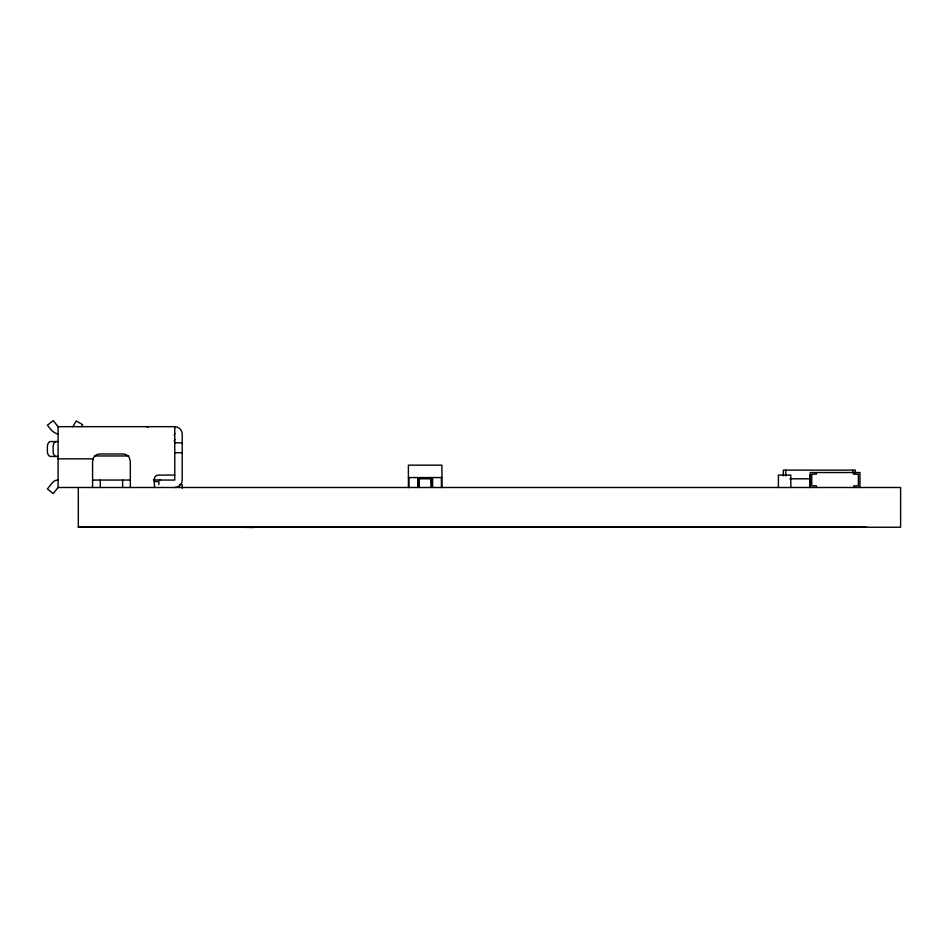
<?xml version="1.0" encoding="UTF-8"?>
<svg xmlns="http://www.w3.org/2000/svg" width="948" height="948" viewBox="0 0 948 948"><rect width="100%" height="100%" fill="white"/><g stroke="black" fill="none" stroke-linecap="round" stroke-linejoin="round"><path stroke-width="1.42" d="M72.913 426.671L76.207 420.959L82.654 424.692L81.504 426.671M57.958 434.125L58.077 434.125A14.718 14.718 0 0 1 50.493 429.112L47.4 425.237L53.218 420.592L58.077 426.671L58.077 487.497L53.218 493.588L47.4 488.943L52.33 482.757A7.205 7.205 0 0 1 58.077 480.055M489.488 527.23L488.22 527.23M194.34 526.946L489.796 526.946M296.132 527.23L297.151 527.23M371.924 527.23L373.002 526.946M220.457 527.1L217.862 527.088L291.474 527.23M173.768 527.159L226.276 527.195L216.713 527.171M315.542 527.171L304.201 527.088M283.428 526.673L329.572 527.23M179.338 526.946L109.85 527.23M167.026 526.946L352.265 527.23M250.545 527.408L268.438 527.088M281.994 527.23L283.014 527.23M243.897 526.946L225.316 527.207M169.076 527.23L171.351 527.159L169.076 527.23L169.728 527.195M695.761 526.946L142.105 526.946M308.444 526.946L296.132 526.946M306.583 527.23L313.93 527.064M314.061 527.088L310.055 527.147L331.504 527.23M277.361 526.958L224.368 527.159M341.055 527.23L344.527 527.207M631.214 526.946L618.902 526.946M240.993 527.159L296.925 527.017L237.616 527.088L437.549 526.946M154.903 526.946L78.317 527.23L78.317 487.497L900.6 487.497L900.6 527.23L78.317 527.23L237.059 527.171M213.312 527.183L175.83 527.159M167.239 527.23L216.618 527.183M244.726 527.313L289.211 527.23M567.153 526.946L489.452 527.23M58.077 426.671L174.764 426.671A7.513 7.513 0 0 1 182.217 434.125L182.217 480.055A7.454 7.454 0 0 1 174.764 487.497M58.077 441.567L50.576 441.567A4.965 3.176 -90 0 0 47.4 446.532L47.4 451.497A4.965 3.176 -90 0 0 50.576 456.462L58.077 456.462M174.764 442.811L182.217 442.811M174.764 452.741L182.217 452.741M94.729 455.964L128.715 455.964M58.077 458.856L93.105 458.856M174.764 475.09L158.126 475.09C152.178 475.671 154.927 483.824 154.406 487.497M408.398 477.567L441.91 477.567M789.921 478.811L810.564 478.811M153.481 479.925L160.579 479.925M92.584 480.055L130.421 480.055M159.868 480.055L174.764 480.055L174.764 426.671M154.406 481.537L158.873 481.537L158.873 484.523M179.421 484.523L182.217 484.523L182.217 488.244M418.945 486.905L419.324 479.629M431.364 486.905L431.02 479.629M58.077 487.497L77.937 487.497M747.996 526.946L866.591 527.23M812.555 526.946L825.353 526.946M310.648 527.135L354.54 527.23M362.089 527.23L306.453 527.135M219.782 527.171L253.14 527.408M425.237 526.946L427.56 526.97M683.449 526.946L760.308 526.946L554.343 526.946M176.98 527.195L182.739 527.23M360.69 526.946L367.765 527.23M859.943 487.497L859.943 472.531L810.185 472.531L810.185 487.497M855.274 473.016L855.274 470.125L783.344 470.125L783.321 475.92M853.721 472.531L853.721 474.19L858.378 474.19L858.378 485.838L853.721 485.838L853.721 487.497M852.797 470.125L852.797 473.016M816.406 472.531L816.406 474.19L811.737 474.19L811.737 485.838L816.406 485.838L816.406 487.497M809.936 475.09L809.936 487.497M790.822 487.497L790.822 475.09L778.403 475.09L778.403 487.497M785.797 470.125L785.797 475.92M441.91 487.497L441.91 465.16L408.398 465.16L408.398 487.497M441.424 477.567L441.424 487.497M432.608 477.567L432.608 487.497M431.364 487.497L431.364 478.811L418.945 478.811L418.945 487.497M417.713 477.567L417.713 487.497M408.896 477.567L408.896 487.497M130.326 487.497L130.326 461.427L129.331 457.706A7.454 7.454 0 0 0 122.873 453.985L100.038 453.985A7.454 7.454 0 0 0 93.579 457.706L92.584 461.427L92.584 487.497M122.624 480.055L122.624 487.497M100.287 480.055L100.287 487.497M174.764 433.319A7.845 4.503 0 0 1 174.124 434.883M174.764 439.422A7.845 4.503 0 0 1 174.124 440.986M56.299 441.567A4.965 3.176 -90 0 0 53.135 446.532L53.135 451.497A4.965 3.176 -90 0 0 56.299 456.462M146.217 426.671A4.965 4.965 0 0 1 148.113 427.05"/></g></svg>
